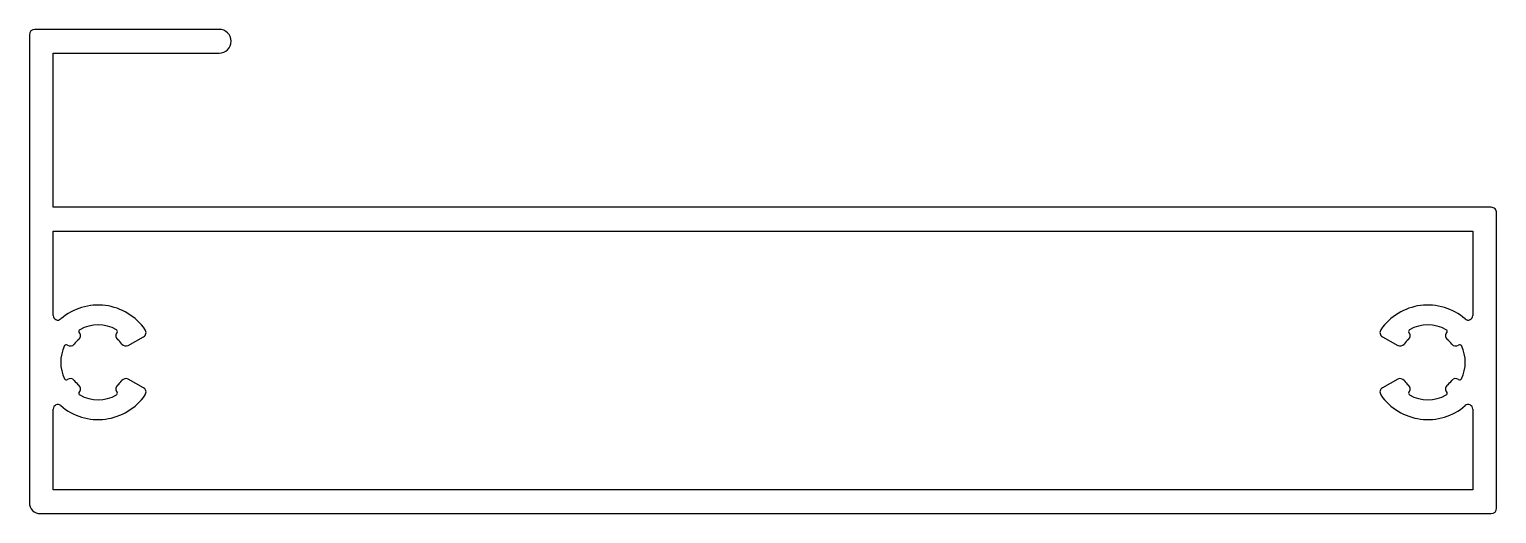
# Model space of a CAD drawing. Extents: x 2046.9 to 2126.9, y 1784.8 to 1811.2.
import ezdxf

# ---------------------------------------------------------------- set-up
doc = ezdxf.new("R2010")
doc.units = 0
doc.layers.get('0').update_dxf_attribs({"linetype": 'CONTINUOUS'})

msp = doc.modelspace()

# ---------------------------------------------------------------- linework, layer by layer
for p, q in [((2046.879, 1810.857), (2046.879, 1785.357)), ((2057.229, 1811.157), (2047.179, 1811.157)), ((2048.179, 1809.857), (2057.229, 1809.857)), ((2048.179, 1801.457), (2048.179, 1809.857)), ((2126.579, 1801.457), (2048.179, 1801.457)), ((2126.879, 1785.057), (2126.879, 1801.157)), ((2048.179, 1800.157), (2125.579, 1800.157)), ((2048.179, 1795.56), (2048.179, 1800.157)), ((2125.579, 1800.157), (2125.579, 1795.56)), ((2049.623, 1794.603), (2049.596, 1794.646)), ((2051.663, 1794.646), (2051.636, 1794.603)), ((2122.123, 1794.603), (2122.096, 1794.646)), ((2124.163, 1794.646), (2124.136, 1794.603)), ((2052.275, 1793.93), (2053.104, 1794.394)), ((2120.655, 1794.394), (2121.484, 1793.93)), ((2053.104, 1791.62), (2052.275, 1792.085)), ((2121.484, 1792.085), (2120.655, 1791.62)), ((2049.596, 1791.369), (2049.623, 1791.412)), ((2051.636, 1791.412), (2051.663, 1791.369)), ((2122.096, 1791.369), (2122.123, 1791.412)), ((2124.136, 1791.412), (2124.163, 1791.369)), ((2048.179, 1786.057), (2048.179, 1790.455)), ((2125.579, 1790.455), (2125.579, 1786.057)), ((2125.579, 1786.057), (2048.179, 1786.057)), ((2047.479, 1784.757), (2126.579, 1784.757))]:
    msp.add_line(p, q)
for centre, radius, start, end in [((2047.179, 1810.857), 0.3, 90.00001, 179.99985), ((2057.229, 1810.507), 0.65, 270, 90), ((2126.579, 1801.157), 0.3, 359.99905, 90.00058), ((2050.629, 1793.007), 3.12, 34.70812, 130.75814), ((2123.129, 1793.007), 3.12, 49.2417, 145.29188), ((2048.429, 1795.56), 0.25, 179.99998, 310.75814), ((2125.329, 1795.56), 0.25, 229.2417, 0.0001), ((2049.395, 1794.459), 0.27, 310.38567, 32.23576), ((2049.681, 1794.699), 0.1, 119.28512, 212.23576), ((2050.629, 1793.007), 2.04, 60.71474, 119.28512), ((2051.864, 1794.459), 0.27, 147.75942, 229.61431), ((2051.578, 1794.699), 0.1, 327.75942, 60.71474), ((2052.972, 1794.63), 0.27, 299.27141, 34.70812), ((2120.787, 1794.63), 0.27, 145.29188, 240.72859), ((2121.895, 1794.459), 0.27, 310.38569, 32.24058), ((2122.181, 1794.699), 0.1, 119.28526, 212.24058), ((2123.129, 1793.007), 2.04, 60.71488, 119.28526), ((2124.364, 1794.459), 0.27, 147.76424, 229.61433), ((2124.078, 1794.699), 0.1, 327.76424, 60.71488), ((2050.629, 1793.007), 2.04, 153.57938, 206.42053), ((2048.892, 1793.87), 0.1, 52.81626, 153.57938), ((2049.116, 1794.165), 0.27, 232.81626, 322.58313), ((2050.629, 1793.007), 1.636, 130.38567, 142.58313), ((2050.629, 1793.007), 1.636, 37.41685, 49.61431), ((2052.143, 1794.165), 0.27, 217.41685, 299.27141), ((2121.616, 1794.165), 0.27, 240.72859, 322.58315), ((2123.129, 1793.007), 1.636, 130.38569, 142.58315), ((2123.129, 1793.007), 1.636, 37.41687, 49.61433), ((2124.643, 1794.165), 0.27, 217.41687, 307.18374), ((2124.867, 1793.87), 0.1, 26.42062, 127.18374), ((2123.129, 1793.007), 2.04, 333.57947, 26.42062), ((2048.892, 1792.144), 0.1, 206.42053, 307.18407), ((2049.116, 1791.849), 0.27, 37.41678, 127.18407), ((2050.629, 1793.007), 1.636, 217.41678, 229.61438), ((2050.629, 1793.007), 1.636, 310.38565, 322.58325), ((2052.143, 1791.849), 0.27, 60.72827, 142.58325), ((2121.616, 1791.849), 0.27, 37.41675, 119.27173), ((2123.129, 1793.007), 1.636, 217.41675, 229.61435), ((2123.129, 1793.007), 1.636, 310.38562, 322.58322), ((2124.643, 1791.849), 0.27, 52.81593, 142.58322), ((2124.867, 1792.144), 0.1, 232.81593, 333.57947), ((2050.629, 1793.007), 3.12, 229.24188, 325.29184), ((2049.395, 1791.556), 0.27, 327.76225, 49.61438), ((2049.681, 1791.315), 0.1, 147.76225, 240.71489), ((2050.629, 1793.007), 2.04, 240.71489, 299.28509), ((2051.864, 1791.556), 0.27, 130.38565, 212.23588), ((2051.578, 1791.315), 0.1, 299.28509, 32.23588), ((2052.972, 1791.385), 0.27, 325.29184, 60.72827), ((2120.787, 1791.385), 0.27, 119.27173, 214.70816), ((2123.129, 1793.007), 3.12, 214.70816, 310.7581), ((2121.895, 1791.556), 0.27, 327.76412, 49.61435), ((2122.181, 1791.315), 0.1, 147.76412, 240.71491), ((2123.129, 1793.007), 2.04, 240.71491, 299.28511), ((2124.364, 1791.556), 0.27, 130.38562, 212.23775), ((2124.078, 1791.315), 0.1, 299.28511, 32.23775), ((2048.429, 1790.455), 0.25, 49.24188, 180.00004), ((2125.329, 1790.455), 0.25, 0.00011, 130.7581), ((2047.479, 1785.357), 0.6, 180, 270.00001), ((2126.579, 1785.057), 0.3, 270.00087, 359.99899)]:
    msp.add_arc(centre, radius, start, end)

doc.saveas('drawing.dxf')
